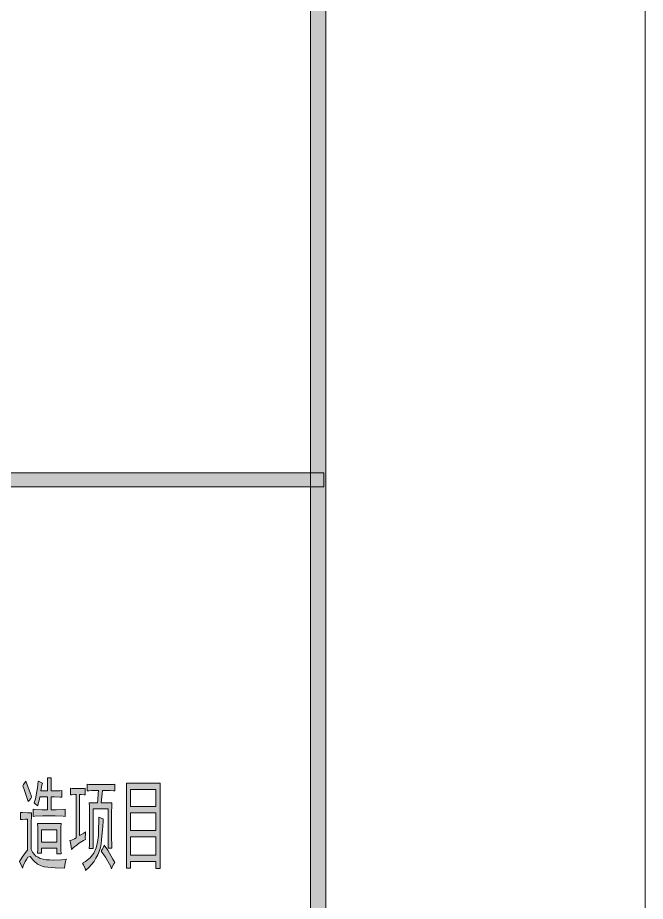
# Model space of a CAD drawing. Header units: millimetres. Extents: x 568 to 57335, y 85 to 28579.
# Drawn here: x 57306.45 to 57335.22, y 27811.79 to 27852.3 of the extents above; entities that cross this region are included whole.
import ezdxf

# ---------------------------------------------------------------- set-up
doc = ezdxf.new("R2010")
doc.units = ezdxf.units.MM

msp = doc.modelspace()

# ---------------------------------------------------------------- hatches: boundary and pattern name
h = msp.add_hatch(color=0)
h.dxf.hatch_style = 2
h.paths.add_polyline_path([(57320.572, 27702.649), (57319.873, 27703.348), (57319.873, 28563.463), (57320.572, 28564.162)])
h = msp.add_hatch(color=0)
h.dxf.hatch_style = 2
h.paths.add_polyline_path([(57245.441, 27830.789), (57245.441, 27831.435), (57320.489, 27831.435), (57320.489, 27830.789)])
h = msp.add_hatch(color=0)
h.dxf.hatch_style = 2
h.paths.add_polyline_path([(57307.087, 27816.567), (57307.056, 27816.513), (57306.98, 27816.415), (57306.935, 27816.369), (57306.874, 27816.559), (57306.752, 27816.916), (57306.684, 27817.091), (57306.722, 27817.144), (57306.79, 27817.25), (57306.821, 27817.303), (57306.927, 27817.015), (57307.064, 27816.65)])
h = msp.add_hatch(color=0)
h.dxf.hatch_style = 2
h.paths.add_polyline_path([(57307.588, 27817.212), (57307.558, 27817.114), (57307.52, 27816.939), (57307.512, 27816.855), (57307.816, 27816.855), (57307.816, 27817.068), (57307.816, 27817.364), (57307.809, 27817.448), (57307.991, 27817.448), (57307.983, 27817.357), (57307.983, 27817.06), (57307.983, 27816.855), (57308.143, 27816.855), (57308.386, 27816.863), (57308.477, 27816.87), (57308.477, 27816.567), (57308.394, 27816.574), (57308.143, 27816.582), (57307.983, 27816.582), (57307.983, 27815.989), (57308.219, 27815.989), (57308.538, 27816.004), (57308.629, 27816.012), (57308.629, 27815.685), (57308.538, 27815.693), (57308.166, 27815.708), (57307.885, 27815.708), (57307.596, 27815.708), (57307.231, 27815.693), (57307.155, 27815.685), (57307.155, 27816.012), (57307.231, 27816.004), (57307.565, 27815.989), (57307.816, 27815.989), (57307.816, 27816.582), (57307.467, 27816.582), (57307.444, 27816.483), (57307.391, 27816.278), (57307.368, 27816.171), (57307.33, 27816.209), (57307.246, 27816.27), (57307.208, 27816.301), (57307.262, 27816.498), (57307.353, 27817), (57307.383, 27817.303), (57307.429, 27817.288), (57307.527, 27817.243)])
h = msp.add_hatch(color=0)
h.dxf.hatch_style = 2
h.paths.add_polyline_path([(57309.556, 27814.629), (57309.465, 27814.584), (57309.313, 27814.485), (57309.237, 27814.439), (57309.169, 27814.386), (57309.001, 27814.257), (57308.918, 27814.173), (57308.903, 27814.287), (57308.872, 27814.485), (57308.842, 27814.576), (57308.918, 27814.599), (57309.055, 27814.66), (57309.123, 27814.698), (57309.123, 27816.696), (57309.062, 27816.696), (57308.941, 27816.68), (57308.872, 27816.673), (57308.872, 27816.977), (57308.948, 27816.969), (57309.123, 27816.962), (57309.222, 27816.962), (57309.32, 27816.962), (57309.48, 27816.969), (57309.541, 27816.977), (57309.541, 27816.673), (57309.495, 27816.68), (57309.366, 27816.696), (57309.29, 27816.696), (57309.29, 27814.804), (57309.351, 27814.834), (57309.488, 27814.925), (57309.564, 27814.986), (57309.556, 27814.895), (57309.548, 27814.713)])
h = msp.add_hatch(color=0)
h.dxf.hatch_style = 2
h.paths.add_polyline_path([(57310.62, 27817.144), (57310.696, 27817.144), (57310.84, 27817.152), (57310.908, 27817.159), (57310.908, 27816.855), (57310.84, 27816.863), (57310.696, 27816.87), (57310.62, 27816.87), (57310.331, 27816.87), (57310.323, 27816.726), (57310.293, 27816.445), (57310.27, 27816.301), (57310.764, 27816.301), (57310.764, 27816.164), (57310.756, 27815.868), (57310.756, 27815.708), (57310.756, 27814.804), (57310.756, 27814.69), (57310.764, 27814.401), (57310.764, 27814.234), (57310.597, 27814.234), (57310.597, 27816.027), (57309.913, 27816.027), (57309.913, 27814.211), (57309.731, 27814.211), (57309.738, 27814.378), (57309.738, 27814.66), (57309.738, 27814.789), (57309.738, 27815.708), (57309.738, 27815.837), (57309.738, 27816.133), (57309.731, 27816.301), (57310.111, 27816.301), (57310.126, 27816.453), (57310.141, 27816.741), (57310.149, 27816.87), (57309.921, 27816.87), (57309.852, 27816.87), (57309.716, 27816.863), (57309.64, 27816.855), (57309.64, 27817.159), (57309.716, 27817.152), (57309.852, 27817.144), (57309.921, 27817.144)])
h = msp.add_hatch(color=0)
h.paths.add_polyline_path([(57312.982, 27817.212), (57312.982, 27816.954), (57312.975, 27816.46), (57312.975, 27816.225), (57312.975, 27814.12), (57312.975, 27813.991), (57312.982, 27813.573), (57312.982, 27813.3), (57312.785, 27813.3), (57312.785, 27813.619), (57311.623, 27813.619), (57311.623, 27813.315), (57311.433, 27813.315), (57311.433, 27813.558), (57311.44, 27813.945), (57311.44, 27814.09), (57311.44, 27816.225), (57311.44, 27816.521), (57311.433, 27817.015), (57311.433, 27817.212)])
h.paths.add_polyline_path([(57312.785, 27813.907), (57312.785, 27814.751), (57311.623, 27814.751), (57311.623, 27813.907)])
h.paths.add_polyline_path([(57312.785, 27815.039), (57312.785, 27815.845), (57311.623, 27815.845), (57311.623, 27815.039)])
h.paths.add_polyline_path([(57312.785, 27816.133), (57312.785, 27816.924), (57311.623, 27816.924), (57311.623, 27816.133)])
h = msp.add_hatch(color=0)
h.dxf.hatch_style = 2
h.paths.add_polyline_path([(57306.525, 27813.619), (57306.661, 27813.824), (57306.851, 27814.09), (57306.904, 27814.143), (57306.904, 27815.564), (57306.813, 27815.564), (57306.654, 27815.548), (57306.578, 27815.541), (57306.578, 27815.868), (57306.669, 27815.86), (57306.92, 27815.845), (57307.079, 27815.845), (57307.079, 27815.678), (57307.072, 27815.412), (57307.072, 27815.313), (57307.072, 27814.173), (57307.132, 27814.052), (57307.284, 27813.869), (57307.383, 27813.816), (57307.482, 27813.763), (57307.748, 27813.702), (57307.915, 27813.695), (57308.082, 27813.679), (57308.462, 27813.702), (57308.682, 27813.725), (57308.644, 27813.641), (57308.606, 27813.429), (57308.599, 27813.315), (57308.166, 27813.33), (57307.657, 27813.376), (57307.573, 27813.406), (57307.497, 27813.429), (57307.36, 27813.497), (57307.307, 27813.543), (57307.254, 27813.581), (57307.14, 27813.695), (57307.087, 27813.771), (57307.026, 27813.847), (57306.912, 27813.824), (57306.859, 27813.717), (57306.798, 27813.619), (57306.707, 27813.414), (57306.669, 27813.315), (57306.639, 27813.398), (57306.563, 27813.55)])
h = msp.add_hatch(color=0)
h.paths.add_polyline_path([(57308.439, 27815.366), (57308.432, 27815.184), (57308.432, 27814.834), (57308.432, 27814.66), (57308.432, 27814.492), (57308.432, 27814.151), (57308.439, 27813.976), (57308.249, 27813.976), (57308.249, 27814.234), (57307.543, 27814.234), (57307.543, 27813.999), (57307.36, 27813.999), (57307.368, 27814.166), (57307.368, 27814.508), (57307.368, 27814.682), (57307.368, 27814.849), (57307.368, 27815.191), (57307.36, 27815.366)])
h.paths.add_polyline_path([(57308.249, 27814.5), (57308.249, 27815.077), (57307.543, 27815.077), (57307.543, 27814.5)])
h = msp.add_hatch(color=0)
h.dxf.hatch_style = 2
h.paths.add_polyline_path([(57310.369, 27815.579), (57310.361, 27815.472), (57310.346, 27815.222), (57310.331, 27815.077), (57310.323, 27814.933), (57310.293, 27814.606), (57310.27, 27814.432), (57310.24, 27814.249), (57310.126, 27813.923), (57310.035, 27813.771), (57309.951, 27813.626), (57309.708, 27813.338), (57309.564, 27813.208), (57309.541, 27813.3), (57309.465, 27813.467), (57309.419, 27813.55), (57309.564, 27813.626), (57309.792, 27813.809), (57309.86, 27813.907), (57309.936, 27814.006), (57310.042, 27814.242), (57310.08, 27814.378), (57310.111, 27814.508), (57310.149, 27814.804), (57310.156, 27814.956), (57310.156, 27815.115), (57310.164, 27815.465), (57310.164, 27815.647), (57310.209, 27815.632), (57310.308, 27815.594)])
h = msp.add_hatch(color=0)
h.dxf.hatch_style = 2
h.paths.add_polyline_path([(57310.414, 27814.371), (57310.574, 27814.135), (57310.817, 27813.725), (57310.901, 27813.566), (57310.855, 27813.512), (57310.787, 27813.368), (57310.756, 27813.277), (57310.703, 27813.414), (57310.468, 27813.816), (57310.278, 27814.09), (57310.323, 27814.166), (57310.392, 27814.31)])

# ---------------------------------------------------------------- linework, layer by layer
at = {"color": 0, "lineweight": 0}
for points in [[(56073.988, 27688.001), (56073.988, 28578.81), (57335.22, 28578.81), (57335.22, 27688.001)], [(57320.572, 27702.649), (57319.873, 27703.348), (57319.873, 28563.463), (57320.572, 28564.162)], [(57245.441, 27830.789), (57245.441, 27831.435), (57320.489, 27831.435), (57320.489, 27830.789)], [(57307.087, 27816.567), (57307.056, 27816.513), (57306.98, 27816.415), (57306.935, 27816.369), (57306.874, 27816.559), (57306.752, 27816.916), (57306.684, 27817.091), (57306.722, 27817.144), (57306.79, 27817.25), (57306.821, 27817.303), (57306.927, 27817.015), (57307.064, 27816.65)], [(57307.588, 27817.212), (57307.558, 27817.114), (57307.52, 27816.939), (57307.512, 27816.855), (57307.816, 27816.855), (57307.816, 27817.068), (57307.816, 27817.364), (57307.809, 27817.448), (57307.991, 27817.448), (57307.983, 27817.357), (57307.983, 27817.06), (57307.983, 27816.855), (57308.143, 27816.855), (57308.386, 27816.863), (57308.477, 27816.87), (57308.477, 27816.567), (57308.394, 27816.574), (57308.143, 27816.582), (57307.983, 27816.582), (57307.983, 27815.989), (57308.219, 27815.989), (57308.538, 27816.004), (57308.629, 27816.012), (57308.629, 27815.685), (57308.538, 27815.693), (57308.166, 27815.708), (57307.885, 27815.708), (57307.596, 27815.708), (57307.231, 27815.693), (57307.155, 27815.685), (57307.155, 27816.012), (57307.231, 27816.004), (57307.565, 27815.989), (57307.816, 27815.989), (57307.816, 27816.582), (57307.467, 27816.582), (57307.444, 27816.483), (57307.391, 27816.278), (57307.368, 27816.171), (57307.33, 27816.209), (57307.246, 27816.27), (57307.208, 27816.301), (57307.262, 27816.498), (57307.353, 27817), (57307.383, 27817.303), (57307.429, 27817.288), (57307.527, 27817.243)], [(57309.556, 27814.629), (57309.465, 27814.584), (57309.313, 27814.485), (57309.237, 27814.439), (57309.169, 27814.386), (57309.001, 27814.257), (57308.918, 27814.173), (57308.903, 27814.287), (57308.872, 27814.485), (57308.842, 27814.576), (57308.918, 27814.599), (57309.055, 27814.66), (57309.123, 27814.698), (57309.123, 27816.696), (57309.062, 27816.696), (57308.941, 27816.68), (57308.872, 27816.673), (57308.872, 27816.977), (57308.948, 27816.969), (57309.123, 27816.962), (57309.222, 27816.962), (57309.32, 27816.962), (57309.48, 27816.969), (57309.541, 27816.977), (57309.541, 27816.673), (57309.495, 27816.68), (57309.366, 27816.696), (57309.29, 27816.696), (57309.29, 27814.804), (57309.351, 27814.834), (57309.488, 27814.925), (57309.564, 27814.986), (57309.556, 27814.895), (57309.548, 27814.713)], [(57310.62, 27817.144), (57310.696, 27817.144), (57310.84, 27817.152), (57310.908, 27817.159), (57310.908, 27816.855), (57310.84, 27816.863), (57310.696, 27816.87), (57310.62, 27816.87), (57310.331, 27816.87), (57310.323, 27816.726), (57310.293, 27816.445), (57310.27, 27816.301), (57310.764, 27816.301), (57310.764, 27816.164), (57310.756, 27815.868), (57310.756, 27815.708), (57310.756, 27814.804), (57310.756, 27814.69), (57310.764, 27814.401), (57310.764, 27814.234), (57310.597, 27814.234), (57310.597, 27816.027), (57309.913, 27816.027), (57309.913, 27814.211), (57309.731, 27814.211), (57309.738, 27814.378), (57309.738, 27814.66), (57309.738, 27814.789), (57309.738, 27815.708), (57309.738, 27815.837), (57309.738, 27816.133), (57309.731, 27816.301), (57310.111, 27816.301), (57310.126, 27816.453), (57310.141, 27816.741), (57310.149, 27816.87), (57309.921, 27816.87), (57309.852, 27816.87), (57309.716, 27816.863), (57309.64, 27816.855), (57309.64, 27817.159), (57309.716, 27817.152), (57309.852, 27817.144), (57309.921, 27817.144)], [(57312.982, 27817.212), (57312.982, 27816.954), (57312.975, 27816.46), (57312.975, 27816.225), (57312.975, 27814.12), (57312.975, 27813.991), (57312.982, 27813.573), (57312.982, 27813.3), (57312.785, 27813.3), (57312.785, 27813.619), (57311.623, 27813.619), (57311.623, 27813.315), (57311.433, 27813.315), (57311.433, 27813.558), (57311.44, 27813.945), (57311.44, 27814.09), (57311.44, 27816.225), (57311.44, 27816.521), (57311.433, 27817.015), (57311.433, 27817.212)], [(57312.785, 27816.133), (57312.785, 27816.924), (57311.623, 27816.924), (57311.623, 27816.133)], [(57306.525, 27813.619), (57306.661, 27813.824), (57306.851, 27814.09), (57306.904, 27814.143), (57306.904, 27815.564), (57306.813, 27815.564), (57306.654, 27815.548), (57306.578, 27815.541), (57306.578, 27815.868), (57306.669, 27815.86), (57306.92, 27815.845), (57307.079, 27815.845), (57307.079, 27815.678), (57307.072, 27815.412), (57307.072, 27815.313), (57307.072, 27814.173), (57307.132, 27814.052), (57307.284, 27813.869), (57307.383, 27813.816), (57307.482, 27813.763), (57307.748, 27813.702), (57307.915, 27813.695), (57308.082, 27813.679), (57308.462, 27813.702), (57308.682, 27813.725), (57308.644, 27813.641), (57308.606, 27813.429), (57308.599, 27813.315), (57308.166, 27813.33), (57307.657, 27813.376), (57307.573, 27813.406), (57307.497, 27813.429), (57307.36, 27813.497), (57307.307, 27813.543), (57307.254, 27813.581), (57307.14, 27813.695), (57307.087, 27813.771), (57307.026, 27813.847), (57306.912, 27813.824), (57306.859, 27813.717), (57306.798, 27813.619), (57306.707, 27813.414), (57306.669, 27813.315), (57306.639, 27813.398), (57306.563, 27813.55)], [(57312.785, 27815.039), (57312.785, 27815.845), (57311.623, 27815.845), (57311.623, 27815.039)], [(57308.439, 27815.366), (57308.432, 27815.184), (57308.432, 27814.834), (57308.432, 27814.66), (57308.432, 27814.492), (57308.432, 27814.151), (57308.439, 27813.976), (57308.249, 27813.976), (57308.249, 27814.234), (57307.543, 27814.234), (57307.543, 27813.999), (57307.36, 27813.999), (57307.368, 27814.166), (57307.368, 27814.508), (57307.368, 27814.682), (57307.368, 27814.849), (57307.368, 27815.191), (57307.36, 27815.366)], [(57310.369, 27815.579), (57310.361, 27815.472), (57310.346, 27815.222), (57310.331, 27815.077), (57310.323, 27814.933), (57310.293, 27814.606), (57310.27, 27814.432), (57310.24, 27814.249), (57310.126, 27813.923), (57310.035, 27813.771), (57309.951, 27813.626), (57309.708, 27813.338), (57309.564, 27813.208), (57309.541, 27813.3), (57309.465, 27813.467), (57309.419, 27813.55), (57309.564, 27813.626), (57309.792, 27813.809), (57309.86, 27813.907), (57309.936, 27814.006), (57310.042, 27814.242), (57310.08, 27814.378), (57310.111, 27814.508), (57310.149, 27814.804), (57310.156, 27814.956), (57310.156, 27815.115), (57310.164, 27815.465), (57310.164, 27815.647), (57310.209, 27815.632), (57310.308, 27815.594)], [(57308.249, 27814.5), (57308.249, 27815.077), (57307.543, 27815.077), (57307.543, 27814.5)], [(57312.785, 27813.907), (57312.785, 27814.751), (57311.623, 27814.751), (57311.623, 27813.907)], [(57310.414, 27814.371), (57310.574, 27814.135), (57310.817, 27813.725), (57310.901, 27813.566), (57310.855, 27813.512), (57310.787, 27813.368), (57310.756, 27813.277), (57310.703, 27813.414), (57310.468, 27813.816), (57310.278, 27814.09), (57310.323, 27814.166), (57310.392, 27814.31)]]:
    msp.add_lwpolyline(points, close=True, dxfattribs=at)

doc.saveas('drawing.dxf')
